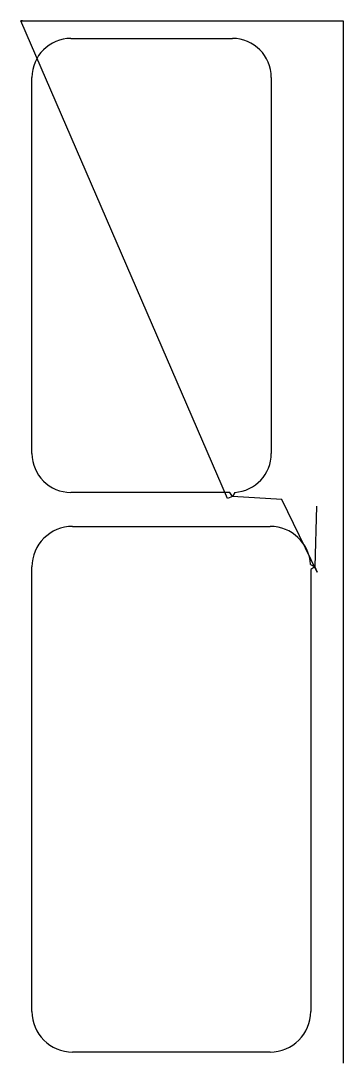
# Model space of a CAD drawing. Header units: metres. Extents: x 0 to 199, y 0 to 643.
import ezdxf

# ---------------------------------------------------------------- set-up
doc = ezdxf.new("R2010")
doc.units = ezdxf.units.M

msp = doc.modelspace()

# ---------------------------------------------------------------- linework, layer by layer
at = {"layer": 'TOOL_0'}
for p, q in [((127.398, 348.351), (0, 642.88)), ((0, 642.88), (1, 642.88)), ((1, 642.88), (0, 642.88)), ((0, 642.88), (1, 642.88)), ((1, 642.88), (198.632, 642.88)), ((198.632, 642.88), (198.632, 0.999)), ((30.85, 632.018), (130.35, 632.018)), ((6.85, 376.018), (6.85, 608.018)), ((154.35, 608.018), (154.35, 376.018)), ((128.85, 352.018), (30.85, 352.018)), ((130.391, 349.442), (127.398, 348.351)), ((130.39, 349.442), (128.85, 352.018)), ((160.946, 347.555), (130.39, 349.442)), ((131.85, 352.065), (130.391, 349.442)), ((182.714, 302.749), (160.946, 347.555)), ((182.307, 343.609), (181.227, 306.089)), ((31.85, 331.05), (153.65, 331.05)), ((6.85, 31.85), (6.85, 306.05)), ((178.605, 307.549), (181.227, 306.088)), ((181.227, 306.089), (178.65, 304.55)), ((178.65, 304.55), (178.65, 31.85)), ((181.227, 306.088), (182.714, 302.749)), ((153.65, 6.85), (31.85, 6.85)), ((198.632, 0.999), (198.632, -0.001))]:
    msp.add_line(p, q, dxfattribs=at)
for centre, radius, start, end in [((30.85, 608.018), 24, 90, 180), ((130.35, 608.018), 24, 0, 90), ((30.85, 376.018), 24, 180, 270), ((130.35, 376.018), 24, 273.583334, 0), ((31.85, 306.05), 25, 90, 180), ((153.65, 306.05), 25, 3.437519, 90), ((31.85, 31.85), 25, 180, 270), ((153.65, 31.85), 25, 270, 0)]:
    msp.add_arc(centre, radius, start, end, dxfattribs=at)

doc.saveas('drawing.dxf')
